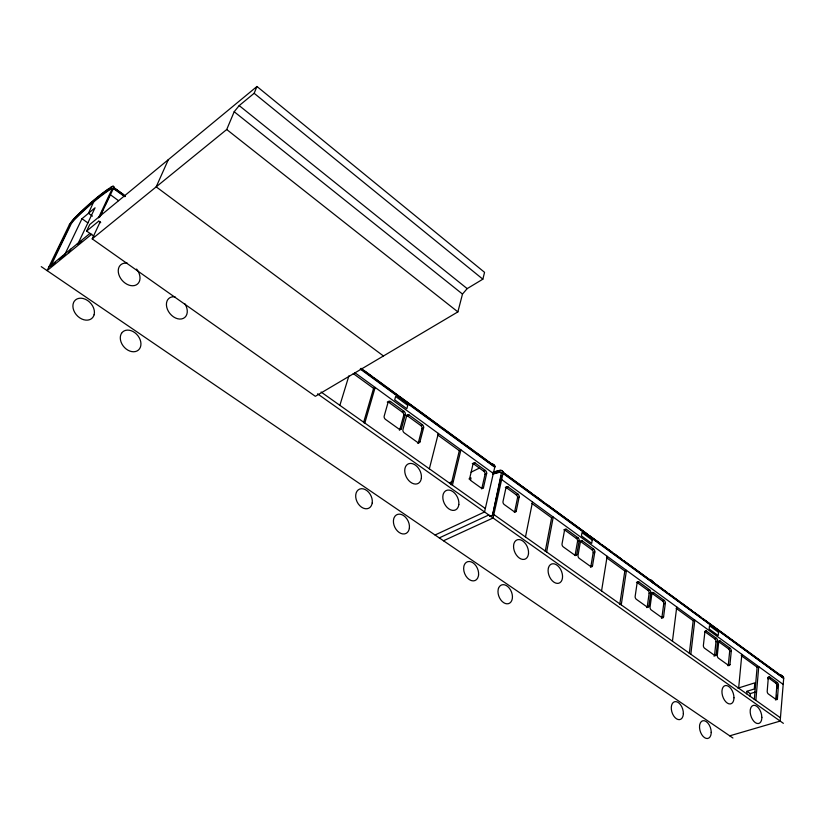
<?xml version="1.0" encoding="UTF-8"?>
<svg xmlns="http://www.w3.org/2000/svg" width="825" height="825" viewBox="0 0 825 825"><rect width="100%" height="100%" fill="white"/><g stroke="black" fill="none" stroke-linecap="round" stroke-linejoin="round"><path stroke-width="1.24" d="M503.271 472.333L503.137 472.931L783.709 678.109L780.172 721.081L729.733 735.828M783.709 678.109L502.982 472.323A9.302 4.507 -53.9 0 0 500.992 470.343L500.6 470.302A9.302 4.507 -53.9 0 0 499.28 470.477L496.103 471.333A144.519 72.27 -56.4 0 0 492.896 472.333M775.448 699.982A2.093 1.155 71.7 0 0 775.799 699.074L776.83 685.792A2.083 1.145 71.4 0 0 775.696 683.09L768.075 677.562A2.093 1.155 71.3 0 0 767.745 677.377M776.48 698.919L776.758 695.31M777.315 688.091L777.593 684.482M769.715 677.047A2.093 1.155 71.2 0 0 768.292 677.903L767.209 691.216A2.104 1.165 71.6 0 0 768.343 693.959L776.026 699.466A2.104 1.155 71.7 0 0 777.439 698.569L778.46 685.286A2.083 1.145 71.4 0 0 777.336 682.584L769.715 677.047L768.075 677.562M653.173 582.038L652.75 582.883M755.844 700.353L758.752 666.631L757.113 667.167L741.201 655.597M754.298 699.61L757.113 667.167M750.028 696.104L750.245 693.608L746.976 691.288L746.749 693.784M738.653 688.163L741.84 654.328M728.032 665.796A2.135 1.227 70.9 0 0 728.31 665.012L729.64 651.595A2.124 1.207 70.6 0 0 728.496 648.832L718.606 641.664A2.135 1.227 70.4 0 0 718.08 641.427M720.246 641.097A2.135 1.227 70.4 0 0 718.709 641.933L717.296 655.38A2.155 1.238 70.7 0 0 718.462 658.185L728.434 665.332A2.145 1.227 70.9 0 0 729.95 664.465L731.28 651.049A2.124 1.207 70.5 0 0 730.125 648.285L720.246 641.097L718.606 641.664M714.038 656.164A2.155 1.238 70.6 0 0 714.574 655.153L715.997 641.716A2.135 1.227 70.3 0 0 714.842 638.932L704.818 631.651L706.458 631.084L716.482 638.364A2.135 1.227 70.3 0 1 717.637 641.149L716.213 654.596A2.155 1.238 70.6 0 1 714.667 655.452L704.55 648.202A2.166 1.258 70.4 0 1 703.385 645.387L704.89 631.898A2.145 1.238 70.1 0 1 706.458 631.084M690.824 654.246L694.805 620.101L693.175 620.678L676.118 608.283M689.318 653.544L693.175 620.678M672.447 641.211L676.748 606.952M661.485 618.307A2.197 1.32 69.5 0 0 661.928 617.399L663.723 603.828A2.186 1.299 69.2 0 0 662.537 600.971L651.977 593.309A2.197 1.31 68.9 0 0 651.41 593.051M653.606 592.69A2.197 1.31 68.9 0 0 651.915 593.464L650.048 607.076A2.217 1.33 69.3 0 0 651.245 609.974L661.898 617.616A2.207 1.31 69.5 0 0 663.578 616.801L665.352 603.219A2.186 1.299 69.2 0 0 664.177 600.363L653.606 592.69L651.977 593.309M638.859 581.965A2.207 1.33 68.6 0 0 637.137 582.739L635.157 596.382A2.228 1.351 68.9 0 0 636.353 599.301L647.171 607.056A2.217 1.33 69.2 0 0 648.883 606.241L650.77 592.628A2.197 1.32 68.8 0 0 649.584 589.762L638.859 581.965L637.23 582.605A2.207 1.33 68.6 0 0 636.457 582.326M646.924 607.643A2.217 1.341 69.2 0 0 647.243 606.86L649.131 593.257A2.197 1.32 68.8 0 0 647.945 590.38L637.23 582.605M621.246 604.9L626.464 570.353L624.834 571.003L606.519 557.69M619.781 604.292L624.834 571.003M601.559 590.937L607.138 556.287M590.525 567.218A2.269 1.413 67.7 0 0 590.886 566.435L593.185 552.709A2.258 1.403 67.4 0 0 591.968 549.77L580.645 541.551L582.275 540.86L593.598 549.089A2.258 1.392 67.4 0 1 594.815 552.028L592.515 565.764A2.269 1.413 67.7 0 1 590.669 566.528L579.243 558.329A2.279 1.433 67.4 0 1 578.016 555.349L580.418 541.582A2.269 1.413 67 0 1 582.275 540.86M574.994 555.586A2.289 1.433 67.3 0 0 575.138 555.132L577.552 541.386A2.269 1.423 66.9 0 0 576.335 538.416L564.836 530.073A2.279 1.433 66.6 0 0 563.815 529.774M576.768 554.452L579.181 540.695A2.269 1.423 66.9 0 0 577.954 537.725L566.466 529.372A2.279 1.433 66.6 0 0 564.568 530.083L562.042 543.871A2.3 1.454 66.9 0 0 563.279 546.882L574.881 555.204A2.289 1.433 67.3 0 0 576.768 554.452L575.138 555.132M545.222 551.44L551.616 517.78L553.235 517.058L546.635 551.987M525.484 536.982L532.496 501.961M516.264 511.005L519.142 497.135A2.331 1.506 65 0 0 517.894 494.082L508.045 486.925A2.341 1.516 64.7 0 0 505.993 487.585L503.013 501.487A2.362 1.537 65 0 0 504.281 504.57L514.222 511.706A2.351 1.526 65.4 0 0 516.264 511.005L514.645 511.748A2.351 1.526 65.4 0 1 514.367 512.377M514.645 511.748L517.522 497.887A2.331 1.506 65 0 0 516.275 494.835L506.426 487.688A2.341 1.516 64.7 0 0 505.343 487.348M490.205 516.574L492.504 515.512L501.167 475.829M503.126 472.962L493.051 517.987L443.499 540.767M493.402 473.663A142.364 71.187 -56.4 0 1 495.505 473.034L498.661 472.189A7.239 3.506 -53.9 0 1 501.373 473.107L492.504 515.512M361.03 368.971L494.835 466.898L494.979 466.249L361.103 368.321M481.594 488.885A2.382 1.568 64.2 0 0 481.882 488.245L485.028 474.334A2.372 1.547 63.9 0 0 483.77 471.25L473.622 463.887A2.382 1.568 63.5 0 0 472.292 463.557M483.502 487.472L486.647 473.55A2.372 1.547 63.9 0 0 485.378 470.456L475.231 463.083A2.382 1.568 63.5 0 0 473.096 463.722L469.848 477.665A2.392 1.588 63.9 0 0 471.127 480.789L481.377 488.153A2.382 1.568 64.2 0 0 483.502 487.472L481.882 488.245M470.467 480.377L471.034 477.923L468.971 478.933M452.43 485.172L460.917 449.862L459.319 450.687L451.1 484.76M86.635 231.062L98.629 221.203L100.248 221.708L92.214 238.868L315.346 396.32L457.875 311.891L462.495 294.071L467.177 288.626L482.842 279.18L484.564 272.343L256.967 86.491L89.729 224.544L86.635 231.062L93.978 236.249M429.361 468.817L438.333 433.424M417.852 443.448A2.454 1.66 61.8 0 0 418.347 442.674L422.018 428.67A2.444 1.64 61.4 0 0 420.729 425.504L407.468 415.872A2.454 1.65 60.9 0 0 406.261 415.47M419.946 441.829L423.617 427.814A2.444 1.64 61.4 0 0 422.317 424.648L409.056 415.006A2.454 1.65 60.9 0 0 406.746 415.573L402.93 429.608A2.475 1.681 61.2 0 0 404.24 432.826L417.646 442.448A2.454 1.66 61.8 0 0 419.946 441.829L418.347 442.674M401.476 428.557L405.292 414.521A2.465 1.66 60.7 0 0 403.992 411.324L390.514 401.538A2.485 1.681 60.1 0 0 388.152 402.084L384.182 416.13A2.496 1.702 60.4 0 0 385.492 419.378L399.125 429.155A2.485 1.681 61 0 0 401.476 428.557L399.877 429.423A2.475 1.681 61 0 1 399.372 430.196M399.877 429.423L403.703 415.398A2.465 1.66 60.7 0 0 402.404 412.201L388.926 402.425A2.475 1.681 60.1 0 0 387.265 402.105M363.557 422.689L373.581 388.358L375.158 387.451L364.805 423.029M339.869 405.343L348.903 375.849M113.891 187.44L113.602 188.048L125.06 196.391M92.214 238.868L226.72 129.515L234.197 111.736L239.188 105.6L254.152 93.297L256.967 86.491M168.331 159.658L156.193 186.852L383.45 355.977M494.825 466.919L484.543 511.964L435.053 535.012M98.526 217.831L112.21 188.75L112.664 189.09M99.547 217.006L102.826 210.024M105.559 204.208L109.385 196.061M99.969 216.686L113.592 188.079M77.344 243.757L77.818 244.087L95.05 207.797L81.974 218.718L64.649 254.853L59.049 259.442M69.052 252.697L70.733 249.171M112.21 188.75A8.539 1.867 -53.5 0 0 110.437 188.698L107.766 190.472A169.238 38.527 -54.6 0 0 78.024 215.449L74.745 218.666A8.322 1.774 -53.8 0 0 70.744 223.513L50.181 265.99L50.645 266.31L55.316 262.494M50.645 266.31L71.198 223.833A8.322 1.774 -53.8 0 1 75.199 218.986L78.468 215.779A169.208 38.579 -54.6 0 1 108.23 190.802L110.89 189.038M91.771 234.135L47.097 270.631L69.372 224.668A10.684 2.279 -53.8 0 1 73.301 219.398L73.807 218.821A10.684 2.279 -53.8 0 1 75.292 217.264L78.571 214.046A171.806 39.115 -54.6 0 1 108.756 188.667L111.437 186.893A10.962 2.403 -53.5 0 1 112.489 186.326L112.778 186.244A10.962 2.403 -53.5 0 1 113.675 187.523L123.245 194.525M74.033 218.976A10.684 2.279 -53.8 0 1 75.518 217.429L78.798 214.211A171.786 39.146 -54.6 0 1 96.834 198M113.675 187.523L125.317 195.824M48.788 267.125L90.008 233.392M77.818 244.087L81.716 240.9M110.715 187.688L111.437 186.893M388.926 402.425L390.514 401.538M494.649 467.115L360.267 369.053M402.404 412.201L403.992 411.324M403.703 415.398L405.292 414.521M407.468 415.872L409.056 415.006M420.729 425.504L422.317 424.648M422.018 428.67L423.617 427.814M473.622 463.887L475.231 463.083M449.584 482.79L452.956 481.119M471.096 472.178L479.181 468.198M483.77 471.25L485.378 470.456M488.317 461.598L494.876 466.177M485.028 474.334L486.647 473.55M506.426 487.688L508.045 486.925M516.275 494.835L517.894 494.082M517.522 497.887L519.142 497.135M439.282 537.9L488.802 514.975M489.864 516.337L493.804 514.511L780.419 717.781M564.836 530.073L566.466 529.372M576.335 538.416L577.954 537.725M577.552 541.386L579.181 540.695M591.968 549.77L593.598 549.089M593.185 552.709L594.815 552.028M590.886 566.435L592.515 565.764M653.049 581.914L652.874 581.986A8.662 5.084 -54.2 0 0 650.574 579.81L650.451 579.789M647.945 590.38L649.584 589.762M783.533 678.336L502.776 473.251M649.131 593.257L650.77 592.628M662.537 600.971L664.177 600.363M647.243 606.86L648.883 606.241M663.723 603.828L665.352 603.219M661.928 617.399L663.578 616.801M714.842 638.932L716.482 638.364M715.997 641.716L717.637 641.149M728.496 648.832L730.125 648.285M714.574 655.153L716.213 654.596M729.64 651.595L731.28 651.049M728.31 665.012L729.95 664.465M737.911 688.184L754.813 682.852L754.277 688.999L746.976 691.288M767.724 678.779L770.076 678.037M703.601 619.09L783.637 677.449M775.696 683.09L777.336 682.584M750.245 693.608L755.112 692.103M776.83 685.792L778.46 685.286M775.799 699.074L777.439 698.569M503.147 472.447A9.302 4.507 -53.9 0 0 501.157 470.456L500.765 470.425A9.302 4.507 -53.9 0 0 499.445 470.601L496.268 471.457A144.509 72.28 -56.4 0 0 493.051 472.447M501.373 473.107L501.703 473.344A7.239 3.506 -53.9 0 0 499.001 472.426L495.835 473.272A142.343 71.208 -56.5 0 0 492.669 474.251M492.164 464.135L492.721 464.289A9.333 4.465 -53.9 0 1 494.691 466.269M41.25 266.64L732.93 738.014M69.372 224.668L69.599 224.823A10.684 2.279 -53.8 0 1 73.013 220.172M321.1 392.03L485.306 508.499M317.563 393.845L783.368 723.339M81.974 218.718L87.883 222.915M92.431 216.109L88.481 213.283L94.566 199.877M98.629 221.203L100.722 222.698M353.265 373.591L373.581 388.358M437.755 435.012L459.319 450.687M531.919 503.456L551.616 517.78M110.313 194.679L118.522 200.661M354.843 372.663L493.133 473.313M501.445 479.366L782.935 684.234M365.052 371.415L372.302 376.726M374.375 378.242L384.728 385.822M386.801 387.327L397.155 394.907M399.228 396.423L439.632 425.978M441.705 427.494L452.059 435.074M454.132 436.59L461.381 441.891M466.558 445.686L473.808 450.986M475.881 452.502L486.245 460.082M502.982 472.323L519.781 484.615M521.864 486.142L532.259 493.742M534.342 495.268L541.613 500.589M546.82 504.395L587.369 534.064M589.442 535.58L599.847 543.19M601.92 544.706L612.315 552.317M614.398 553.843L621.679 559.164M623.762 560.68L667.363 592.587M669.436 594.103L679.79 601.673M681.852 603.188L692.206 610.758M694.279 612.274L701.528 617.574M113.231 188.461L124.823 196.701M110.426 188.708L110.901 189.038A8.539 1.877 -53.5 0 1 112.592 188.77M226.72 129.515L457.875 311.891M234.197 111.736L462.495 294.071M239.188 105.6L467.177 288.626M254.152 93.297L482.842 279.18M491.917 464.269A9.333 4.465 -53.9 0 1 492.329 464.248M492.556 464.166A9.333 4.465 -53.9 0 1 494.526 466.146M780.801 675.118A8.106 5.476 -54.5 0 1 783.307 677.408M779.914 674.953A8.106 5.476 -54.5 0 1 780.368 675.015L780.924 675.201A8.106 5.476 -54.5 0 1 783.441 677.5M97.577 197.392A171.786 39.146 -54.6 0 1 108.983 188.843M113.902 187.688A10.962 2.403 -53.5 0 0 113.004 186.409L112.726 186.491A10.962 2.403 -53.5 0 0 112.045 186.821M127.452 263.237A12.757 9.188 48.6 0 0 119.563 266.145L118.965 267.228A12.757 9.188 48.6 0 0 125.266 283.212A12.757 9.188 48.6 0 0 139.343 281.531L139.745 280.325A12.757 9.188 48.6 0 0 136.62 269.053M184.862 303.765A12.396 8.931 51.1 0 1 184.831 317.398A12.396 8.931 51.1 0 1 171.59 315.336A12.396 8.931 51.1 0 1 167.052 300.991L167.609 299.898A12.396 8.931 51.1 0 1 175.096 296.876M780.038 675.046A8.106 5.476 -54.5 0 1 780.491 675.108M761.846 717.368L761.805 718.472A9.446 5.321 72.1 0 1 755.308 722.618A9.446 5.321 72.1 0 1 750.224 710.335L750.358 709.304A9.446 5.321 72.1 0 1 756.711 706.252A9.446 5.321 72.1 0 1 761.846 717.368M733.972 697.785L733.92 698.899A9.56 5.497 71.7 0 1 724.494 700.136A9.56 5.497 71.7 0 1 725.175 685.596A9.56 5.497 71.7 0 1 733.972 697.785M711.222 732.404L711.171 733.477A9.209 5.414 72.6 0 1 704.519 737.622A9.209 5.414 72.6 0 1 699.579 725.649L699.744 724.628A9.209 5.414 72.6 0 1 706.231 721.566A9.209 5.414 72.6 0 1 711.222 732.404M683.358 713.542L683.286 714.625A9.312 5.589 72.1 0 1 673.726 715.956A9.312 5.589 72.1 0 1 674.675 701.704A9.312 5.589 72.1 0 1 683.358 713.542M718.534 632.342L718.193 635.57L709.149 628.98L709.51 625.742L718.534 632.342M528.516 553.441L528.351 554.596A10.436 6.806 66.7 0 1 519.337 558.04A10.436 6.806 66.7 0 1 513.758 544.356L514.047 543.283A10.436 6.806 66.7 0 1 522.772 540.983A10.436 6.806 66.7 0 1 528.516 553.441M478.572 574.932L478.397 576.067A10.137 6.889 66.8 0 1 469.27 579.562A10.137 6.889 66.8 0 1 463.887 566.259L464.197 565.208A10.137 6.889 66.8 0 1 473.003 562.825A10.137 6.889 66.8 0 1 478.572 574.932M458.834 504.488L458.638 505.663A10.766 7.27 64.2 0 1 448.79 508.839A10.766 7.27 64.2 0 1 443.077 494.742L443.417 493.659A10.766 7.27 64.2 0 1 452.915 491.628A10.766 7.27 64.2 0 1 458.834 504.488M592.237 540.097L591.68 543.386L581.429 535.92L582.007 532.62L592.237 540.097M421.358 478.17L421.142 479.346A10.952 7.508 62.7 0 1 407.395 478.83A10.952 7.508 62.7 0 1 410.293 463.413A10.952 7.508 62.7 0 1 421.358 478.17M409.375 528.103L409.159 529.248A10.447 7.343 64.1 0 1 399.228 532.507A10.447 7.343 64.1 0 1 393.721 518.812L394.082 517.749A10.447 7.343 64.1 0 1 403.631 515.615A10.447 7.343 64.1 0 1 409.375 528.103M372.219 502.951L371.972 504.106A10.622 7.58 62.5 0 1 358.225 503.817A10.622 7.58 62.5 0 1 361.35 488.709A10.622 7.58 62.5 0 1 372.219 502.951M548.532 567.507L548.264 568.569A10.282 6.59 67.7 0 0 557.174 583.388A10.282 6.59 67.7 0 0 560.67 569.498A10.282 6.59 67.7 0 0 548.532 567.507M407.756 405.343L406.838 408.705L394.69 399.857L395.629 396.485L407.756 405.343M498.475 588.411L498.187 589.452A9.993 6.672 67.9 0 0 506.921 603.817A9.993 6.672 67.9 0 0 510.654 590.174A9.993 6.672 67.9 0 0 498.475 588.411M94.122 314.727L93.699 315.913A12.334 9.188 47 0 1 79.716 317.831A12.334 9.188 47 0 1 73.662 302.363L74.271 301.29A12.334 9.188 47 0 1 87.605 300.527A12.334 9.188 47 0 1 94.122 314.727M121.543 333.29L120.976 334.362A11.993 8.951 49.8 0 0 131.783 351.605A11.993 8.951 49.8 0 0 139.188 337.652A11.993 8.951 49.8 0 0 121.543 333.29"/></g></svg>
